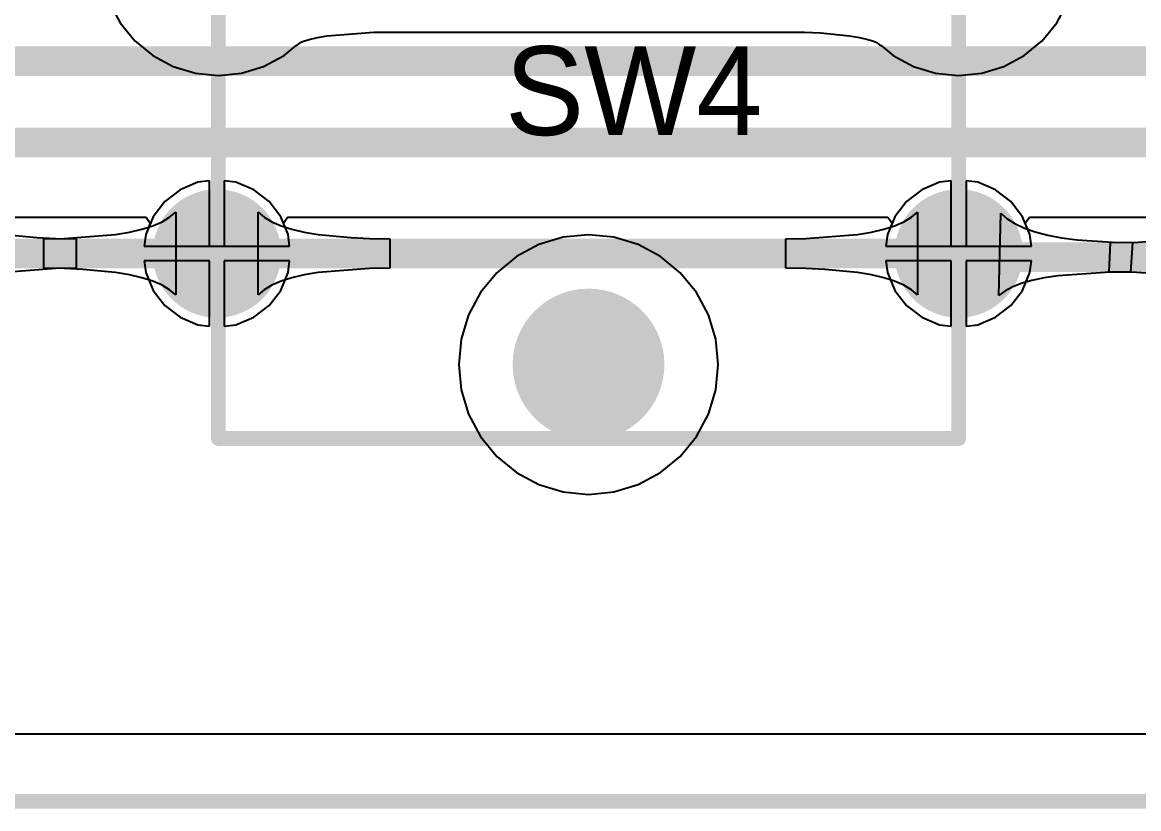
# Model space of a CAD drawing. Header units: millimetres. Extents: x 0 to 140, y 0 to 130.
# Drawn here: x 87.41 to 106.56, y -0.13 to 13.36 of the extents above; entities that cross this region are included whole.
import ezdxf

# ---------------------------------------------------------------- set-up
doc = ezdxf.new("R2010")
doc.units = ezdxf.units.MM
for name, color, linetype in [('BottomLayer', 5, 'Continuous'), ('BottomSolder', 6, 'Continuous'), ('KeepOutLayer', 6, 'Continuous'), ('MultiLayer', 9, 'Continuous'), ('PadHoleLayer', 156, 'Continuous'), ('TopLayer', 1, 'Continuous'), ('TopOverlay', 2, 'Continuous'), ('TopSolder', 216, 'Continuous')]:
    doc.layers.add(name, color=color, linetype=linetype)

msp = doc.modelspace()

# ---------------------------------------------------------------- hatches: boundary and pattern name
at = {"layer": 'BottomLayer'}
h = msp.add_hatch(color=5, dxfattribs=at)
edge = h.paths.add_edge_path()
edge.add_arc((90.751, 9.398), 1, 0, 360)
h = msp.add_hatch(color=5, dxfattribs=at)
edge = h.paths.add_edge_path()
edge.add_arc((103.476, 9.398), 1, 0, 360)
h = msp.add_hatch(color=5, dxfattribs=at)
edge = h.paths.add_edge_path()
edge.add_arc((97.126, 7.493), 1.2, 0, 360)
at = {"layer": 'BottomSolder'}
h = msp.add_hatch(color=6, dxfattribs=at)
edge = h.paths.add_edge_path()
edge.add_arc((90.751, 9.398), 1.102, 0, 360)
h = msp.add_hatch(color=6, dxfattribs=at)
edge = h.paths.add_edge_path()
edge.add_arc((103.476, 9.398), 1.102, 0, 360)
h = msp.add_hatch(color=6, dxfattribs=at)
edge = h.paths.add_edge_path()
edge.add_arc((97.126, 7.493), 1.302, 0, 360)
at = {"layer": 'MultiLayer'}
h = msp.add_hatch(color=9, dxfattribs=at)
edge = h.paths.add_edge_path()
edge.add_arc((90.751, 9.398), 1, 0, 360)
h = msp.add_hatch(color=9, dxfattribs=at)
edge = h.paths.add_edge_path()
edge.add_arc((103.476, 9.398), 1, 0, 360)
h = msp.add_hatch(color=9, dxfattribs=at)
edge = h.paths.add_edge_path()
edge.add_arc((97.126, 7.493), 1.2, 0, 360)
at = {"layer": 'PadHoleLayer'}
h = msp.add_hatch(color=156, dxfattribs=at)
edge = h.paths.add_edge_path()
edge.add_arc((90.751, 9.398), 0.6, 0, 360)
h = msp.add_hatch(color=156, dxfattribs=at)
edge = h.paths.add_edge_path()
edge.add_arc((103.476, 9.398), 0.6, 0, 360)
h = msp.add_hatch(color=156, dxfattribs=at)
edge = h.paths.add_edge_path()
edge.add_arc((97.126, 7.493), 1, 0, 360)
at = {"layer": 'TopLayer'}
h = msp.add_hatch(color=1, dxfattribs=at)
edge = h.paths.add_edge_path()
edge.add_arc((90.751, 9.398), 1, 0, 360)
h = msp.add_hatch(color=1, dxfattribs=at)
edge = h.paths.add_edge_path()
edge.add_arc((103.476, 9.398), 1, 0, 360)
h = msp.add_hatch(color=1, dxfattribs=at)
edge = h.paths.add_edge_path()
edge.add_arc((97.126, 7.493), 1.2, 0, 360)
at = {"layer": 'TopSolder'}
h = msp.add_hatch(color=216, dxfattribs=at)
edge = h.paths.add_edge_path()
edge.add_arc((90.751, 9.398), 1.102, 0, 360)
h = msp.add_hatch(color=216, dxfattribs=at)
edge = h.paths.add_edge_path()
edge.add_arc((103.476, 9.398), 1.102, 0, 360)
h = msp.add_hatch(color=216, dxfattribs=at)
edge = h.paths.add_edge_path()
edge.add_arc((97.126, 7.493), 1.302, 0, 360)

# ---------------------------------------------------------------- linework, layer by layer
at = {"layer": 'BottomLayer'}
for p, q in [((88.905, 13.703), (89.092, 13.353)), ((105.161, 13.353), (105.348, 13.703)), ((89.092, 13.353), (89.344, 13.046)), ((104.909, 13.046), (105.161, 13.353)), ((89.344, 13.046), (89.651, 12.794)), ((92.182, 13.017), (92.235, 13.04)), ((92.235, 13.04), (92.335, 13.072)), ((92.335, 13.072), (92.479, 13.106)), ((92.479, 13.106), (92.641, 13.133)), ((92.641, 13.133), (93.442, 13.195)), ((93.442, 13.195), (93.583, 13.197)), ((93.583, 13.197), (100.67, 13.197)), ((100.67, 13.197), (100.829, 13.195)), ((100.829, 13.195), (101.106, 13.183)), ((101.106, 13.183), (101.602, 13.135)), ((101.602, 13.135), (101.774, 13.106)), ((101.774, 13.106), (101.917, 13.072)), ((101.917, 13.072), (102.017, 13.04)), ((102.017, 13.04), (102.071, 13.017)), ((104.602, 12.794), (104.909, 13.046)), ((91.902, 12.794), (92.109, 12.964)), ((92.109, 12.964), (92.136, 12.98)), ((92.136, 12.98), (92.177, 13.014)), ((92.177, 13.014), (92.182, 13.017)), ((102.071, 13.017), (102.076, 13.014)), ((102.076, 13.014), (102.117, 12.98)), ((102.117, 12.98), (102.144, 12.964)), ((102.144, 12.964), (102.351, 12.794)), ((89.651, 12.794), (90.001, 12.606)), ((91.552, 12.606), (91.902, 12.794)), ((102.351, 12.794), (102.701, 12.606)), ((104.252, 12.606), (104.602, 12.794)), ((90.001, 12.606), (90.381, 12.491)), ((90.381, 12.491), (90.776, 12.452)), ((90.776, 12.452), (91.172, 12.491)), ((91.172, 12.491), (91.552, 12.606)), ((102.701, 12.606), (103.081, 12.491)), ((103.081, 12.491), (103.476, 12.452)), ((103.476, 12.452), (103.872, 12.491)), ((103.872, 12.491), (104.252, 12.606)), ((90.424, 10.62), (90.119, 10.493)), ((90.624, 10.646), (90.424, 10.62)), ((90.624, 9.525), (90.624, 10.646)), ((91.078, 10.62), (90.878, 10.646)), ((90.878, 10.646), (90.878, 9.525)), ((91.383, 10.493), (91.078, 10.62)), ((103.149, 10.62), (102.844, 10.493)), ((103.349, 10.646), (103.149, 10.62)), ((103.349, 9.525), (103.349, 10.646)), ((103.804, 10.62), (103.603, 10.646)), ((103.603, 10.646), (103.603, 9.525)), ((104.109, 10.493), (103.804, 10.62)), ((90.119, 10.493), (89.857, 10.292)), ((91.645, 10.292), (91.383, 10.493)), ((102.844, 10.493), (102.582, 10.292)), ((104.371, 10.292), (104.109, 10.493)), ((89.857, 10.292), (89.656, 10.03)), ((91.846, 10.03), (91.645, 10.292)), ((102.582, 10.292), (102.381, 10.03)), ((104.572, 10.03), (104.371, 10.292)), ((89.656, 10.03), (89.529, 9.725)), ((89.809, 9.942), (89.94, 10.019)), ((89.94, 10.019), (90.044, 10.106)), ((90.044, 10.106), (90.044, 8.69)), ((91.458, 8.69), (91.458, 10.106)), ((91.458, 10.106), (91.562, 10.019)), ((91.562, 10.019), (91.693, 9.942)), ((91.973, 9.725), (91.846, 10.03)), ((102.381, 10.03), (102.255, 9.725)), ((102.534, 9.942), (102.665, 10.019)), ((102.665, 10.019), (102.77, 10.106)), ((102.77, 10.106), (102.77, 8.69)), ((104.168, 8.675), (104.198, 10.091)), ((104.198, 10.091), (104.307, 9.995)), ((104.307, 9.995), (104.442, 9.91)), ((104.698, 9.725), (104.572, 10.03)), ((89.252, 9.765), (89.465, 9.815)), ((89.465, 9.815), (89.65, 9.874)), ((89.65, 9.874), (89.809, 9.942)), ((91.693, 9.942), (91.852, 9.874)), ((91.852, 9.874), (92.037, 9.815)), ((92.037, 9.815), (92.25, 9.765)), ((101.978, 9.765), (102.19, 9.815)), ((102.19, 9.815), (102.376, 9.874)), ((102.376, 9.874), (102.534, 9.942)), ((104.442, 9.91), (104.604, 9.835)), ((104.604, 9.835), (104.791, 9.769)), ((104.791, 9.769), (105.004, 9.714)), ((87.105, 9.725), (87.666, 9.67)), ((87.666, 9.67), (87.987, 9.657)), ((87.784, 9.652), (88.132, 9.657)), ((87.784, 9.144), (87.784, 9.652)), ((87.987, 9.657), (88.334, 9.652)), ((88.132, 9.657), (89.013, 9.725)), ((88.334, 9.652), (88.334, 9.144)), ((89.013, 9.725), (89.252, 9.765)), ((89.529, 9.725), (89.503, 9.525)), ((91.999, 9.525), (91.973, 9.725)), ((92.25, 9.765), (92.489, 9.725)), ((92.489, 9.725), (93.05, 9.67)), ((93.05, 9.67), (93.37, 9.657)), ((93.37, 9.657), (93.718, 9.652)), ((93.718, 9.652), (93.718, 9.144)), ((96.692, 9.677), (96.274, 9.55)), ((97.126, 9.72), (96.692, 9.677)), ((97.561, 9.677), (97.126, 9.72)), ((97.979, 9.55), (97.561, 9.677)), ((100.509, 9.652), (100.857, 9.657)), ((100.509, 9.144), (100.509, 9.652)), ((100.857, 9.657), (101.738, 9.725)), ((101.738, 9.725), (101.978, 9.765)), ((102.255, 9.725), (102.228, 9.525)), ((104.724, 9.525), (104.698, 9.725)), ((105.004, 9.714), (105.243, 9.669)), ((105.243, 9.669), (105.508, 9.634)), ((105.508, 9.634), (106.115, 9.594)), ((106.058, 9.08), (106.082, 9.588)), ((106.082, 9.588), (106.559, 9.595)), ((106.115, 9.594), (106.458, 9.588)), ((106.458, 9.588), (106.425, 9.08)), ((106.559, 9.595), (107.778, 9.698)), ((89.503, 9.525), (90.624, 9.525)), ((90.878, 9.525), (91.999, 9.525)), ((96.274, 9.55), (95.889, 9.344)), ((98.363, 9.344), (97.979, 9.55)), ((102.228, 9.525), (103.349, 9.525)), ((103.603, 9.525), (104.724, 9.525)), ((90.624, 9.271), (89.503, 9.271)), ((89.503, 9.271), (89.529, 9.071)), ((90.624, 8.15), (90.624, 9.271)), ((91.999, 9.271), (90.878, 9.271)), ((90.878, 9.271), (90.878, 8.15)), ((91.973, 9.071), (91.999, 9.271)), ((95.889, 9.344), (95.552, 9.068)), ((98.701, 9.068), (98.363, 9.344)), ((103.349, 9.271), (102.228, 9.271)), ((102.228, 9.271), (102.255, 9.071)), ((103.349, 8.15), (103.349, 9.271)), ((104.724, 9.271), (103.603, 9.271)), ((103.603, 9.271), (103.603, 8.15)), ((104.698, 9.071), (104.724, 9.271)), ((87.987, 9.139), (87.105, 9.071)), ((88.132, 9.139), (87.784, 9.144)), ((88.334, 9.144), (87.987, 9.139)), ((88.452, 9.126), (88.132, 9.139)), ((89.013, 9.071), (88.452, 9.126)), ((89.252, 9.031), (89.013, 9.071)), ((89.465, 8.981), (89.252, 9.031)), ((89.529, 9.071), (89.656, 8.766)), ((91.846, 8.766), (91.973, 9.071)), ((92.25, 9.031), (92.037, 8.981)), ((92.489, 9.071), (92.25, 9.031)), ((93.37, 9.139), (92.489, 9.071)), ((93.718, 9.144), (93.37, 9.139)), ((95.552, 9.068), (95.275, 8.73)), ((98.978, 8.73), (98.701, 9.068)), ((100.857, 9.139), (100.509, 9.144)), ((101.178, 9.126), (100.857, 9.139)), ((101.738, 9.071), (101.178, 9.126)), ((101.978, 9.031), (101.738, 9.071)), ((102.19, 8.981), (101.978, 9.031)), ((102.255, 9.071), (102.381, 8.766)), ((104.572, 8.766), (104.698, 9.071)), ((105.183, 9.016), (104.944, 8.979)), ((106.072, 9.076), (105.183, 9.016)), ((106.525, 9.073), (106.058, 9.08)), ((106.425, 9.08), (106.072, 9.076)), ((107.358, 9.01), (106.525, 9.073)), ((89.65, 8.922), (89.465, 8.981)), ((89.809, 8.854), (89.65, 8.922)), ((89.94, 8.777), (89.809, 8.854)), ((91.693, 8.854), (91.562, 8.777)), ((91.852, 8.922), (91.693, 8.854)), ((92.037, 8.981), (91.852, 8.922)), ((102.376, 8.922), (102.19, 8.981)), ((102.534, 8.854), (102.376, 8.922)), ((102.665, 8.777), (102.534, 8.854)), ((104.393, 8.821), (104.267, 8.752)), ((104.549, 8.882), (104.393, 8.821)), ((104.732, 8.935), (104.549, 8.882)), ((104.944, 8.979), (104.732, 8.935)), ((89.656, 8.766), (89.857, 8.504)), ((90.044, 8.69), (89.94, 8.777)), ((91.562, 8.777), (91.458, 8.69)), ((91.645, 8.504), (91.846, 8.766)), ((95.275, 8.73), (95.069, 8.345)), ((99.184, 8.345), (98.978, 8.73)), ((102.381, 8.766), (102.582, 8.504)), ((102.77, 8.69), (102.665, 8.777)), ((104.267, 8.752), (104.168, 8.675)), ((104.371, 8.504), (104.572, 8.766)), ((89.857, 8.504), (90.119, 8.303)), ((91.383, 8.303), (91.645, 8.504)), ((102.582, 8.504), (102.844, 8.303)), ((104.109, 8.303), (104.371, 8.504)), ((90.119, 8.303), (90.424, 8.176)), ((91.078, 8.176), (91.383, 8.303)), ((95.069, 8.345), (94.942, 7.927)), ((99.31, 7.927), (99.184, 8.345)), ((102.844, 8.303), (103.149, 8.176)), ((103.804, 8.176), (104.109, 8.303)), ((90.424, 8.176), (90.624, 8.15)), ((90.878, 8.15), (91.078, 8.176)), ((103.149, 8.176), (103.349, 8.15)), ((103.603, 8.15), (103.804, 8.176)), ((94.942, 7.927), (94.9, 7.493)), ((99.353, 7.493), (99.31, 7.927)), ((94.9, 7.493), (94.942, 7.059)), ((99.31, 7.059), (99.353, 7.493)), ((94.942, 7.059), (95.069, 6.641)), ((99.184, 6.641), (99.31, 7.059)), ((95.069, 6.641), (95.275, 6.256)), ((98.978, 6.256), (99.184, 6.641)), ((95.275, 6.256), (95.552, 5.918)), ((98.701, 5.918), (98.978, 6.256)), ((95.552, 5.918), (95.889, 5.642)), ((98.363, 5.642), (98.701, 5.918)), ((95.889, 5.642), (96.274, 5.436)), ((97.979, 5.436), (98.363, 5.642)), ((96.274, 5.436), (96.692, 5.309)), ((97.561, 5.309), (97.979, 5.436)), ((96.692, 5.309), (97.126, 5.266)), ((97.126, 5.266), (97.561, 5.309)), ((138.928, 1.153), (1.153, 1.153))]:
    msp.add_line(p, q, dxfattribs=at)
at = {"layer": 'BottomLayer', "const_width": 0.508}
for points in [[(85.367, 9.398), (90.751, 9.398)], [(90.751, 9.398), (103.476, 9.398)], [(103.476, 9.398), (103.54, 9.334)], [(103.54, 9.334), (110.172, 9.334)]]:
    msp.add_lwpolyline(points, dxfattribs=at)
at = {"layer": 'BottomLayer', "const_width": 0.254}
for points in [[(90.624, 9.398, 1), (90.878, 9.398, 1)], [(90.624, 9.398, 1), (90.878, 9.398, 1)], [(103.349, 9.398, 1), (103.603, 9.398, 1)], [(103.349, 9.398, 1), (103.603, 9.398, 1)], [(103.413, 9.334, 1), (103.667, 9.334, 1)], [(103.413, 9.334, 1), (103.667, 9.334, 1)]]:
    msp.add_lwpolyline(points, format="xyb", close=True, dxfattribs=at)
at = {"layer": 'KeepOutLayer', "const_width": 0.254}
msp.add_lwpolyline([(0, 0), (140.081, 0)], dxfattribs=at)
at = {"layer": 'TopLayer'}
for p, q in [((86.58, 10.022), (89.538, 10.022)), ((89.538, 10.022), (89.608, 9.916)), ((91.894, 9.916), (91.964, 10.022)), ((91.964, 10.022), (102.263, 10.022)), ((102.263, 10.022), (102.334, 9.916)), ((104.619, 9.916), (104.69, 10.022)), ((104.69, 10.022), (108.642, 10.022)), ((89.608, 9.916), (89.529, 9.725)), ((91.973, 9.725), (91.894, 9.916)), ((102.334, 9.916), (102.255, 9.725)), ((104.698, 9.725), (104.619, 9.916)), ((89.529, 9.725), (89.503, 9.525)), ((91.999, 9.525), (91.973, 9.725)), ((96.692, 9.677), (96.274, 9.55)), ((97.126, 9.72), (96.692, 9.677)), ((97.561, 9.677), (97.126, 9.72)), ((97.979, 9.55), (97.561, 9.677)), ((102.255, 9.725), (102.228, 9.525)), ((104.724, 9.525), (104.698, 9.725)), ((89.503, 9.525), (90.751, 9.525)), ((90.751, 9.525), (91.999, 9.525)), ((96.274, 9.55), (95.889, 9.344)), ((98.363, 9.344), (97.979, 9.55)), ((102.228, 9.525), (103.476, 9.525)), ((103.476, 9.525), (104.724, 9.525)), ((90.624, 9.271), (89.503, 9.271)), ((89.503, 9.271), (89.529, 9.071)), ((90.624, 8.15), (90.624, 9.271)), ((91.999, 9.271), (90.878, 9.271)), ((90.878, 9.271), (90.878, 8.15)), ((91.973, 9.071), (91.999, 9.271)), ((95.889, 9.344), (95.552, 9.068)), ((98.701, 9.068), (98.363, 9.344)), ((103.349, 9.271), (102.228, 9.271)), ((102.228, 9.271), (102.255, 9.071)), ((103.349, 8.15), (103.349, 9.271)), ((104.724, 9.271), (103.603, 9.271)), ((103.603, 9.271), (103.603, 8.15)), ((104.698, 9.071), (104.724, 9.271)), ((89.529, 9.071), (89.656, 8.766)), ((91.846, 8.766), (91.973, 9.071)), ((95.552, 9.068), (95.275, 8.73)), ((98.978, 8.73), (98.701, 9.068)), ((102.255, 9.071), (102.381, 8.766)), ((104.572, 8.766), (104.698, 9.071)), ((89.656, 8.766), (89.857, 8.504)), ((91.645, 8.504), (91.846, 8.766)), ((95.275, 8.73), (95.069, 8.345)), ((99.184, 8.345), (98.978, 8.73)), ((102.381, 8.766), (102.582, 8.504)), ((104.371, 8.504), (104.572, 8.766)), ((89.857, 8.504), (90.119, 8.303)), ((91.383, 8.303), (91.645, 8.504)), ((102.582, 8.504), (102.844, 8.303)), ((104.109, 8.303), (104.371, 8.504)), ((90.119, 8.303), (90.424, 8.176)), ((91.078, 8.176), (91.383, 8.303)), ((95.069, 8.345), (94.942, 7.927)), ((99.31, 7.927), (99.184, 8.345)), ((102.844, 8.303), (103.149, 8.176)), ((103.804, 8.176), (104.109, 8.303)), ((90.424, 8.176), (90.624, 8.15)), ((90.878, 8.15), (91.078, 8.176)), ((103.149, 8.176), (103.349, 8.15)), ((103.603, 8.15), (103.804, 8.176)), ((94.942, 7.927), (94.9, 7.493)), ((99.353, 7.493), (99.31, 7.927)), ((94.9, 7.493), (94.942, 7.059)), ((99.31, 7.059), (99.353, 7.493)), ((94.942, 7.059), (95.069, 6.641)), ((99.184, 6.641), (99.31, 7.059)), ((95.069, 6.641), (95.275, 6.256)), ((98.978, 6.256), (99.184, 6.641)), ((95.275, 6.256), (95.552, 5.918)), ((98.701, 5.918), (98.978, 6.256)), ((95.552, 5.918), (95.889, 5.642)), ((98.363, 5.642), (98.701, 5.918)), ((95.889, 5.642), (96.274, 5.436)), ((97.979, 5.436), (98.363, 5.642)), ((96.274, 5.436), (96.692, 5.309)), ((97.561, 5.309), (97.979, 5.436)), ((96.692, 5.309), (97.126, 5.266)), ((97.126, 5.266), (97.561, 5.309)), ((138.928, 1.153), (1.153, 1.153))]:
    msp.add_line(p, q, dxfattribs=at)
at = {"layer": 'TopLayer', "const_width": 0.508}
for points in [[(25.796, 12.7), (118.828, 12.7)], [(25.4, 11.303), (119.463, 11.303)]]:
    msp.add_lwpolyline(points, dxfattribs=at)
at = {"layer": 'TopOverlay', "const_width": 0.254}
for points in [[(90.776, 6.223), (90.776, 17.653)], [(103.476, 6.223), (103.476, 17.653)], [(90.776, 6.223), (103.476, 6.223)]]:
    msp.add_lwpolyline(points, dxfattribs=at)
at = {"layer": 'TopOverlay', "const_width": 0.127}
for points in [[(90.713, 6.223, 1), (90.84, 6.223, 1)], [(90.713, 6.223, 1), (90.84, 6.223, 1)], [(103.413, 6.223, 1), (103.54, 6.223, 1)], [(103.413, 6.223, 1), (103.54, 6.223, 1)]]:
    msp.add_lwpolyline(points, format="xyb", close=True, dxfattribs=at)

# ---------------------------------------------------------------- texts
at = {"layer": 'TopOverlay'}
msp.add_text('SW4', height=1.524, dxfattribs=at).set_placement((95.692, 11.43))

doc.saveas('drawing.dxf')
